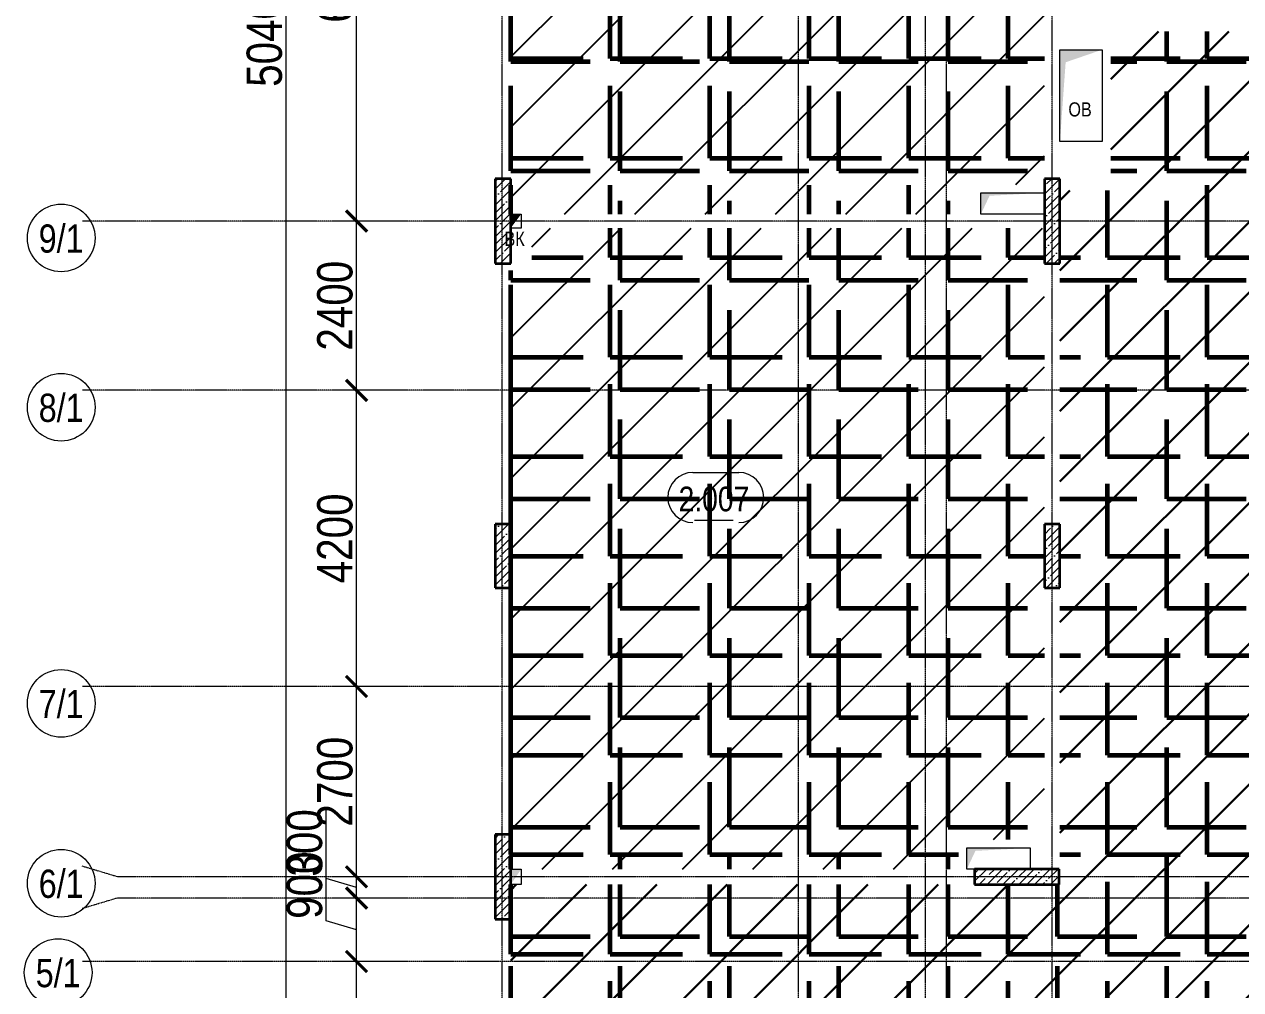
# Model space of a CAD drawing. Header units: millimetres. Extents: x -65509 to 912790, y 446 to 713294.
# Drawn here: x -6898 to 10353, y 189977 to 203667 of the extents above; entities that cross this region are included whole.
import ezdxf
from ezdxf.enums import TextEntityAlignment as Align

# ---------------------------------------------------------------- set-up
doc = ezdxf.new("R2010")
doc.units = ezdxf.units.MM
doc.linetypes.add('CENTER2', pattern=[28.575, 19.05, -3.175, 3.175, -3.175])
doc.linetypes.add('HIDDEN2', pattern=[4.7625, 3.175, -1.5875])
doc.layers.get('Defpoints').update_dxf_attribs({"color": 250})
doc.layers.add('1.1) Нал. пол 1 вып. классы в 1 блоке', color=5, linetype='Continuous')
for name, color, linetype, lineweight in [('8.1) Нал. пол 8 вып.', 190, 'Continuous', 30), ('8.2) Линолеум 8 вып', 90, 'Continuous', 60), ('9.1) Линолеум 9  9.2 Инв', 3, 'Continuous', 60), ('АР_Area', 250, 'Continuous', 5), ('АР_Колонны', 250, 'Continuous', 30), ('АР_Отверстия', 250, 'Continuous', 9), ('АР_Стены ЖБ', 250, 'Continuous', 35), ('АР_Штриховка', 250, 'Continuous', 0), ('ВК_Шахты', 250, 'Continuous', 9), ('ОВ_Отопление', 250, 'Continuous', 5), ('ОВ_Шахты', 250, 'Continuous', 5), ('РД_Оси_100', 250, 'Continuous', 0), ('РД_Оси_размер', 250, 'Continuous', 0)]:
    doc.layers.add(name, color=color, linetype=linetype, lineweight=lineweight)
doc.styles.add('style1', font='ARIALN.TTF')
doc.styles.add('ккк', font='isocpeur.ttf', dxfattribs={"width": 0.85, "oblique": 15})
doc.dimstyles.new('Dim100_ареал', dxfattribs={"dimscale": 100, "dimtxt": 2.5, "dimasz": 1, "dimexe": 1, "dimexo": 1, "dimgap": 0.5, "dimtad": 1, "dimzin": 12, "dimdsep": 46, "dimtxsty": 'style1', "dimblk": 'ARCHTICK', "dimcen": 1, "dimdle": 1, "dimclrd": 256, "dimclre": 256, "dimaunit": 1, "dimadec": 0, "dimazin": 3, "dimtfac": 1, "dimtmove": 1, "dimatfit": 3, "dimldrblk": 'OPEN30', "dimfxl": 4, "dimfxlon": 1, "dimtolj": 1, "dimtzin": 0, "dimlwd": 9, "dimlwe": 9, "dimarcsym": 0})
pattern_1 = [(45, (-1573151.94, 141213.05), (-498.4042, 498.4042), [])]
pattern_2 = [(45, (-74007.1, 311187.15), (-112.2532, 112.2532), []), (45, (-73894.85, 311187.15), (-112.2532, 112.2532), [198.4375, -39.6875, 0, -39.6875])]
pattern_3 = [(0, (0, 0), (0, 1550.67), [1127.76, -422.91]), (90, (0, 0), (-1550.67, 9e-14), [1127.76, -422.91])]
pattern_4 = [(0, (0, 0), (0, 1410.97), [1026.16, -384.81]), (90, (0, 0), (-1410.97, 9e-14), [1026.16, -384.81])]

# ---------------------------------------------------------------- blocks, each defined once
blk = doc.blocks.new('otv')
at = {"linetype": 'Continuous'}
blk.add_lwpolyline([(0, -1), (0, 0), (1, 0), (1, -1)], close=True, dxfattribs=at)
blk.add_solid([(0, -1), (0, 0), (0.135, -0.137), (1, 0)], dxfattribs=at)
blk = doc.blocks.new('otv_в_стене')
at = {"linetype": 'Continuous'}
blk.add_lwpolyline([(0, -1), (0, 0), (1, 0), (1, -1)], close=True, dxfattribs=at)
blk.add_solid([(0, -1), (0, 0), (0.5, -0.5), (1, 0)], dxfattribs=at)
blk = doc.blocks.new('A-iden')
at = {"linetype": 'Continuous', "lineweight": 5}
blk.add_circle((0, -4), 3, dxfattribs=at)
at = {"color": 0, "linetype": 'Continuous', "lineweight": 20, "style": 'ккк', "width": 0.85}
blk.add_attdef('ID', text='', height=8, dxfattribs=at).set_placement((0.31, -3.85), align=Align.MIDDLE_CENTER)
blk = doc.blocks.new('_ArchTick')
at = {"color": 0, "linetype": 'ByBlock', "const_width": 0.15}
blk.add_lwpolyline([(-0.5, -0.5), (0.5, 0.5)], dxfattribs=at)
blk = doc.blocks.new('*D63')
at = {"layer": 'Defpoints', "color": 0, "transparency": 16777216}
for p in [(1193587, 147913), (1194587, 147913), (1194587, 143713)]:
    blk.add_point(p, dxfattribs=at)
at = {"layer": 'РД_Оси_размер', "lineweight": 9, "transparency": 16777216}
for p, q in [((1193587, 143613), (1193587, 148013)), ((1193987, 147913), (1193487, 147913)), ((1193987, 143713), (1193487, 143713))]:
    blk.add_line(p, q, dxfattribs=at)
at = {"layer": 'РД_Оси_размер', "lineweight": 9, "transparency": 16777216, "xscale": 300, "yscale": 300, "zscale": 300}
for p, rotation in [((1193587, 147913), 90), ((1193587, 143713), 270)]:
    blk.add_blockref('_ArchTick', p, dxfattribs=dict(at, rotation=rotation))
at = {"layer": 'РД_Оси_размер', "color": 0, "transparency": 16777216, "insert": (1193282, 145813), "char_height": 500, "attachment_point": 5, "rotation": 90, "style": 'style1'}
blk.add_mtext('\\A1;4200', dxfattribs=at)
blk = doc.blocks.new('_Open30')
at = {"color": 0, "linetype": 'ByBlock', "lineweight": -2}
for p, q in [((-1, 0.268), (0, 0)), ((0, 0), (-1, -0.268)), ((0, 0), (-1, 0))]:
    blk.add_line(p, q, dxfattribs=at)
blk = doc.blocks.new('*D64')
at = {"layer": 'Defpoints', "color": 0, "transparency": 16777216}
for p in [(1193587, 148813), (1194587, 148813), (1194587, 147913)]:
    blk.add_point(p, dxfattribs=at)
at = {"layer": 'РД_Оси_размер', "lineweight": 9, "transparency": 16777216}
for p, q in [((1193157, 148492), (1193157, 149497)), ((1193587, 147813), (1193587, 148913)), ((1193987, 148813), (1193487, 148813)), ((1193587, 148363), (1193157, 148492)), ((1193987, 147913), (1193487, 147913))]:
    blk.add_line(p, q, dxfattribs=at)
at = {"layer": 'РД_Оси_размер', "lineweight": 9, "transparency": 16777216, "xscale": 300, "yscale": 300, "zscale": 300}
for p, rotation in [((1193587, 148813), 90), ((1193587, 147913), 270)]:
    blk.add_blockref('_ArchTick', p, dxfattribs=dict(at, rotation=rotation))
at = {"layer": 'РД_Оси_размер', "color": 0, "transparency": 16777216, "insert": (1192852, 148995), "char_height": 500, "attachment_point": 5, "rotation": 90, "style": 'style1'}
blk.add_mtext('\\A1;900', dxfattribs=at)
blk = doc.blocks.new('*D65')
at = {"layer": 'Defpoints', "color": 0, "transparency": 16777216}
for p in [(1193587, 149113), (1194587, 149113), (1194587, 148813)]:
    blk.add_point(p, dxfattribs=at)
at = {"layer": 'РД_Оси_размер', "lineweight": 9, "transparency": 16777216}
for p, q in [((1193157, 149092), (1193157, 150097)), ((1193587, 148963), (1193157, 149092)), ((1193987, 149113), (1193487, 149113)), ((1193587, 148713), (1193587, 149213)), ((1193987, 148813), (1193487, 148813))]:
    blk.add_line(p, q, dxfattribs=at)
at = {"layer": 'РД_Оси_размер', "lineweight": 9, "transparency": 16777216, "xscale": 300, "yscale": 300, "zscale": 300}
for p, rotation in [((1193587, 149113), 90), ((1193587, 148813), 270)]:
    blk.add_blockref('_ArchTick', p, dxfattribs=dict(at, rotation=rotation))
at = {"layer": 'РД_Оси_размер', "color": 0, "transparency": 16777216, "insert": (1192852, 149595), "char_height": 500, "attachment_point": 5, "rotation": 90, "style": 'style1'}
blk.add_mtext('\\A1;300', dxfattribs=at)
blk = doc.blocks.new('*D66')
at = {"layer": 'Defpoints', "color": 0, "transparency": 16777216}
for p in [(1193587, 151813), (1194587, 151813), (1194587, 149113)]:
    blk.add_point(p, dxfattribs=at)
at = {"layer": 'РД_Оси_размер', "lineweight": 9, "transparency": 16777216}
for p, q in [((1193987, 151813), (1193487, 151813)), ((1193587, 149013), (1193587, 151913)), ((1193987, 149113), (1193487, 149113))]:
    blk.add_line(p, q, dxfattribs=at)
at = {"layer": 'РД_Оси_размер', "lineweight": 9, "transparency": 16777216, "xscale": 300, "yscale": 300, "zscale": 300}
for p, rotation in [((1193587, 151813), 90), ((1193587, 149113), 270)]:
    blk.add_blockref('_ArchTick', p, dxfattribs=dict(at, rotation=rotation))
at = {"layer": 'РД_Оси_размер', "color": 0, "transparency": 16777216, "insert": (1193282, 150463), "char_height": 500, "attachment_point": 5, "rotation": 90, "style": 'style1'}
blk.add_mtext('\\A1;2700', dxfattribs=at)
blk = doc.blocks.new('*D67')
at = {"layer": 'Defpoints', "color": 0, "transparency": 16777216}
for p in [(1193587, 156013), (1194587, 156013), (1194587, 151813)]:
    blk.add_point(p, dxfattribs=at)
at = {"layer": 'РД_Оси_размер', "lineweight": 9, "transparency": 16777216}
for p, q in [((1193987, 156013), (1193487, 156013)), ((1193587, 151713), (1193587, 156113)), ((1193987, 151813), (1193487, 151813))]:
    blk.add_line(p, q, dxfattribs=at)
at = {"layer": 'РД_Оси_размер', "lineweight": 9, "transparency": 16777216, "xscale": 300, "yscale": 300, "zscale": 300}
for p, rotation in [((1193587, 156013), 90), ((1193587, 151813), 270)]:
    blk.add_blockref('_ArchTick', p, dxfattribs=dict(at, rotation=rotation))
at = {"layer": 'РД_Оси_размер', "color": 0, "transparency": 16777216, "insert": (1193282, 153913), "char_height": 500, "attachment_point": 5, "rotation": 90, "style": 'style1'}
blk.add_mtext('\\A1;4200', dxfattribs=at)
blk = doc.blocks.new('*D68')
at = {"layer": 'Defpoints', "color": 0, "transparency": 16777216}
for p in [(1193587, 158413), (1194587, 158413), (1194587, 156013)]:
    blk.add_point(p, dxfattribs=at)
at = {"layer": 'РД_Оси_размер', "lineweight": 9, "transparency": 16777216}
for p, q in [((1193987, 158413), (1193487, 158413)), ((1193587, 155913), (1193587, 158513)), ((1193987, 156013), (1193487, 156013))]:
    blk.add_line(p, q, dxfattribs=at)
at = {"layer": 'РД_Оси_размер', "lineweight": 9, "transparency": 16777216, "xscale": 300, "yscale": 300, "zscale": 300}
for p, rotation in [((1193587, 158413), 90), ((1193587, 156013), 270)]:
    blk.add_blockref('_ArchTick', p, dxfattribs=dict(at, rotation=rotation))
at = {"layer": 'РД_Оси_размер', "color": 0, "transparency": 16777216, "insert": (1193282, 157213), "char_height": 500, "attachment_point": 5, "rotation": 90, "style": 'style1'}
blk.add_mtext('\\A1;2400', dxfattribs=at)
blk = doc.blocks.new('*D69')
at = {"layer": 'Defpoints', "color": 0, "transparency": 16777216}
for p in [(1193587, 165313), (1194587, 165313), (1194587, 158413)]:
    blk.add_point(p, dxfattribs=at)
at = {"layer": 'РД_Оси_размер', "lineweight": 9, "transparency": 16777216}
for p, q in [((1193987, 165313), (1193487, 165313)), ((1193587, 158313), (1193587, 165413)), ((1193987, 158413), (1193487, 158413))]:
    blk.add_line(p, q, dxfattribs=at)
at = {"layer": 'РД_Оси_размер', "lineweight": 9, "transparency": 16777216, "xscale": 300, "yscale": 300, "zscale": 300}
for p, rotation in [((1193587, 165313), 90), ((1193587, 158413), 270)]:
    blk.add_blockref('_ArchTick', p, dxfattribs=dict(at, rotation=rotation))
at = {"layer": 'РД_Оси_размер', "color": 0, "transparency": 16777216, "insert": (1193282, 161863), "char_height": 500, "attachment_point": 5, "rotation": 90, "style": 'style1'}
blk.add_mtext('\\A1;6900', dxfattribs=at)
blk = doc.blocks.new('*D92')
at = {"layer": 'Defpoints', "color": 0, "transparency": 16777216}
for p in [(1192587, 186313), (1194587, 186313), (1194587, 135913)]:
    blk.add_point(p, dxfattribs=at)
at = {"layer": 'РД_Оси_размер', "lineweight": 9, "transparency": 16777216}
for p, q in [((1192987, 186313), (1192487, 186313)), ((1192587, 135813), (1192587, 186413)), ((1192987, 135913), (1192487, 135913))]:
    blk.add_line(p, q, dxfattribs=at)
at = {"layer": 'РД_Оси_размер', "lineweight": 9, "transparency": 16777216, "xscale": 300, "yscale": 300, "zscale": 300}
for p, rotation in [((1192587, 186313), 90), ((1192587, 135913), 270)]:
    blk.add_blockref('_ArchTick', p, dxfattribs=dict(at, rotation=rotation))
at = {"layer": 'РД_Оси_размер', "color": 0, "transparency": 16777216, "insert": (1192282, 161113), "char_height": 500, "attachment_point": 5, "rotation": 90, "style": 'style1'}
blk.add_mtext('\\A1;50400', dxfattribs=at)
blk = doc.blocks.new('MOK-МаркаПом_овал_ареал')
for p, q in [((-2.99, 3.76), (3.52, 3.76)), ((-2.75, -3), (2.75, -3))]:
    blk.add_line(p, q)
for centre, radius, start, end in [((-2.99, 0.21), 3.55, 90, 270), ((3.52, 0.21), 3.55, 270, 90), ((-7.41, 0), 7.16, 0, 0.001)]:
    blk.add_arc(centre, radius, start, end)
at = {"color": 0, "style": 'style1'}
blk.add_attdef('АР-ПОМЕЩЕНИЕ:НОМЕР', text='', height=3, dxfattribs=at).set_placement((0.26, 0), align=Align.MIDDLE)
blk = doc.blocks.new('оси_рен')
at = {"layer": 'РД_Оси_100', "color": 251, "linetype": 'CENTER2', "true_color": 0x636466}
for p, q in [((1195652.916, 135558.25), (1195652.916, 223268.25)), ((1199852.916, 135558.25), (1199852.916, 223268.25)), ((1225207.916, 158413.25), (1189697.958, 158413.25)), ((1225207.916, 156013.25), (1189697.958, 156013.25)), ((1225207.916, 151813.25), (1189697.958, 151813.25))]:
    blk.add_line(p, q, dxfattribs=at)
for points in [[(1201652.916, 223268.25), (1201652.916, 135558.25)], [(1201952.916, 135558.25), (1201952.916, 223268.25)], [(1203452.916, 135558.25), (1203452.916, 223268.25)], [(1225207.916, 149113.25), (1190197.958, 149113.25), (1189697.958, 149263.25)], [(1225207.916, 148813.25), (1190197.958, 148813.25), (1189697.958, 148663.25)], [(1225207.916, 147913.25), (1189697.958, 147913.25)]]:
    blk.add_lwpolyline(points, dxfattribs=at)
at = {"layer": 'РД_Оси_100', "color": 251, "true_color": 0x636466}
ref = blk.add_blockref('A-iden', (1189397.958, 158813.25), dxfattribs=dict(at, xscale=160, yscale=160))
ref.add_attrib('ID', '9/1', dxfattribs={"layer": '0', "linetype": 'Continuous', "height": 400, "style": 'style1'}).set_placement((1189397.958, 158173.25), align=Align.MIDDLE)
ref = blk.add_blockref('A-iden', (1189397.958, 156413.25), dxfattribs=dict(at, xscale=160, yscale=160))
ref.add_attrib('ID', '8/1', dxfattribs={"layer": '0', "linetype": 'Continuous', "height": 400, "style": 'style1'}).set_placement((1189397.958, 155773.25), align=Align.MIDDLE)
ref = blk.add_blockref('A-iden', (1189397.958, 152213.25), dxfattribs=dict(at, xscale=160, yscale=160))
ref.add_attrib('ID', '7/1', dxfattribs={"layer": '0', "linetype": 'Continuous', "height": 400, "style": 'style1'}).set_placement((1189397.958, 151573.25), align=Align.MIDDLE)
ref = blk.add_blockref('A-iden', (1189397.958, 149663.25), dxfattribs=dict(at, xscale=160, yscale=160))
ref.add_attrib('ID', '6/1', dxfattribs={"layer": '0', "linetype": 'Continuous', "height": 400, "style": 'style1'}).set_placement((1189397.958, 149023.25), align=Align.MIDDLE)
ref = blk.add_blockref('A-iden', (1189355.316, 148396.618), dxfattribs=dict(at, xscale=160, yscale=160))
ref.add_attrib('ID', '5/1', dxfattribs={"layer": '0', "linetype": 'Continuous', "height": 400, "style": 'style1'}).set_placement((1189355.316, 147756.618), align=Align.MIDDLE)
at = {"layer": 'РД_Оси_размер', "color": 251, "true_color": 0x636466}
for base, p1, p2, picture, middle in [((1192587.313, 186313.25), (1194587.313, 135913.25), (1194587.313, 186313.25), '*D92', (1192282.026, 161113.25)), ((1193587.313, 165313.25), (1194587.313, 158413.25), (1194587.313, 165313.25), '*D69', (1193282.026, 161863.25)), ((1193587.313, 158413.25), (1194587.313, 156013.25), (1194587.313, 158413.25), '*D68', (1193282.026, 157213.25)), ((1193587.313, 156013.25), (1194587.313, 151813.25), (1194587.313, 156013.25), '*D67', (1193282.026, 153913.25)), ((1193587.313, 151813.25), (1194587.313, 149113.25), (1194587.313, 151813.25), '*D66', (1193282.026, 150463.25)), ((1193587.313, 149113.25), (1194587.313, 148813.25), (1194587.313, 149113.25), '*D65', (1192851.74, 149142.336)), ((1193587.313, 148813.25), (1194587.313, 147913.25), (1194587.313, 148813.25), '*D64', (1192851.74, 148542.336)), ((1193587.313, 147913.25), (1194587.313, 143713.25), (1194587.313, 147913.25), '*D63', (1193282.026, 145813.25))]:
    dim = blk.add_linear_dim(base=base, p1=p1, p2=p2, angle=90, dimstyle='Dim100_ареал', override={"dimtxt": 5, "dimasz": 3}, dxfattribs=at)
    dim.commit()
    dim.dimension.update_dxf_attribs({"geometry": picture, "text_midpoint": middle})

msp = doc.modelspace()

# ---------------------------------------------------------------- hatches: boundary and pattern name
at = {"layer": '1.1) Нал. пол 1 вып. классы в 1 блоке'}
h = msp.add_hatch(dxfattribs=at)
h.set_pattern_fill('ANSI31', color=256, scale=222)
h.set_pattern_definition(pattern_1)
h.paths.add_polyline_path([(7570, 209276.988), (7570, 209406.988), (7350, 209406.988), (7350, 210076.988), (0, 210076.988), (0, 209576.987), (-20, 209176.988), (-20, 205876.988), (0, 205876.988), (0, 204976.988), (-20, 203776.988), (-20, 202876.988), (-20, 201676.988), (-20, 201476.987), (0, 201476.987), (0, 200977.146), (150, 200977.146), (6550, 200977.146), (6550, 201397.146), (7570, 201397.146), (7570, 201476.987), (7570, 201876.988), (7570, 203766.987), (7570, 204276.987), (7570, 204976.988), (7570, 205876.988), (7570, 206376.988)])
h.paths.add_polyline_path([(6928.86, 209503.97), (7314.945, 209503.97), (7314.945, 209920.341), (6928.86, 209920.341)], flags=24)
h = msp.add_hatch(dxfattribs=at)
h.set_pattern_fill('ANSI31', color=256, scale=222)
h.set_pattern_definition(pattern_1)
h.paths.add_polyline_path([(7570, 200276.987), (7570, 200777.146), (299.887, 200776.994), (299.887, 200176.988), (-20, 200176.988), (-20, 199876.987), (-20, 196576.987), (0, 196576.987), (0, 195676.987), (-20, 194476.987), (-20, 193576.987), (-20, 192376.987), (-20, 192176.987), (0, 192176.987), (0, 191686.987), (150, 191686.987), (6350, 191686.987), (6350, 192106.987), (7570, 192106.987), (7570, 195676.988), (7570, 196576.987), (7570, 197076.987), (7570, 199976.987)])
at = {"layer": '8.1) Нал. пол 8 вып.'}
h = msp.add_hatch(dxfattribs=at)
h.set_pattern_fill('ANSI31', color=256, scale=222)
h.paths.add_polyline_path([(27380, 190876.988), (26680, 190876.988), (26680, 191176.988), (20080, 191176.988), (20080, 190276.988), (11180, 190276.988), (11180, 191176.988), (7780.562, 191176.988), (7780.562, 187786.987), (7780, 186286.988), (26680, 186286.988), (26680, 186576.988), (27380, 186576.988)])
h.paths.add_polyline_path([(26505, 186411.988), (26655, 186411.988), (26655, 186311.988), (26505, 186311.988)], flags=16)
h.paths.add_polyline_path([(7780, 191176.988), (7780.562, 191466.987), (7780, 191466.987), (0, 191466.987), (0, 188156.988), (280, 188156.988), (280, 187786.988), (6580, 187786.988), (6580, 188066.987), (7780, 188066.987)])
h.paths.add_polyline_path([(11180, 191466.987), (7780.562, 191466.987), (7780.562, 191176.988), (11180, 191176.988)])
h.paths.add_polyline_path([(11180, 198576.988), (11830, 198576.988), (11830, 198796.988), (12070, 198796.988), (12070, 201756.987), (11270, 201756.988), (11149.997, 201756.988), (11149.997, 203566.987), (8509.996, 203566.987), (8509.996, 201311.272), (7790, 201311.272), (7790, 200276.987), (7790, 199976.987), (7790, 197076.987), (7790, 196576.987), (7790, 195676.987), (7790, 191686.987), (7780, 191466.987), (11180, 191466.987)])
h.paths.add_polyline_path([(213.548, 187753.857), (599.633, 187753.857), (599.633, 188174.457), (213.548, 188174.457)], flags=9)
at = {"layer": '8.2) Линолеум 8 вып'}
h = msp.add_hatch(dxfattribs=at)
h.set_pattern_fill('ANGLE', color=256, scale=222)
h.set_pattern_definition(pattern_3)
h.paths.add_polyline_path([(7570, 209276.988), (7570, 209406.988), (7350, 209406.988), (7350, 210076.988), (0, 210076.988), (0, 209576.987), (-20, 209176.988), (-20, 205876.988), (0, 205876.988), (0, 204976.988), (-20, 203776.988), (-20, 202876.988), (-20, 201676.988), (-20, 201476.987), (0, 201476.987), (0, 200977.146), (150, 200977.146), (6550, 200977.146), (6550, 201397.146), (7570, 201397.146), (7570, 201476.987), (7570, 201876.988), (7570, 203766.987), (7570, 204276.987), (7570, 204976.988), (7570, 205876.988), (7570, 206376.988)])
h.paths.add_polyline_path([(6928.86, 209503.97), (7314.945, 209503.97), (7314.945, 209920.341), (6928.86, 209920.341)], flags=24)
h = msp.add_hatch(dxfattribs=at)
h.set_pattern_fill('ANGLE', color=256, scale=222)
h.set_pattern_definition(pattern_3)
h.paths.add_polyline_path([(27380, 190876.988), (26680, 190876.988), (26680, 191176.988), (20080, 191176.988), (20080, 190276.988), (11180, 190276.988), (11180, 191176.988), (7780.562, 191176.988), (7780.562, 187786.987), (7780, 186286.988), (26680, 186286.988), (26680, 186576.988), (27380, 186576.988)])
h.paths.add_polyline_path([(26505, 186411.988), (26655, 186411.988), (26655, 186311.988), (26505, 186311.988)], flags=16)
h.paths.add_polyline_path([(7780, 191176.988), (7780.562, 191466.987), (7780, 191466.987), (0, 191466.987), (0, 188156.988), (280, 188156.988), (280, 187786.988), (6580, 187786.988), (6580, 188066.987), (7780, 188066.987)])
h.paths.add_polyline_path([(11180, 191466.987), (7780.562, 191466.987), (7780.562, 191176.988), (11180, 191176.988)])
h.paths.add_polyline_path([(11180, 198576.988), (11830, 198576.988), (11830, 198796.988), (12070, 198796.988), (12070, 201756.987), (11270, 201756.988), (11149.997, 201756.988), (11149.997, 203566.987), (8509.996, 203566.987), (8509.996, 201311.272), (7790, 201311.272), (7790, 200276.987), (7790, 199976.987), (7790, 197076.987), (7790, 196576.987), (7790, 195676.987), (7790, 191686.987), (7780, 191466.987), (11180, 191466.987)])
h.paths.add_polyline_path([(213.548, 187753.857), (599.633, 187753.857), (599.633, 188174.457), (213.548, 188174.457)], flags=9)
h = msp.add_hatch(dxfattribs=at)
h.set_pattern_fill('ANGLE', color=256, scale=222)
h.set_pattern_definition(pattern_3)
h.paths.add_polyline_path([(7570, 200276.987), (7570, 200777.146), (299.887, 200776.994), (299.887, 200176.988), (-20, 200176.988), (-20, 199876.987), (-20, 196576.987), (0, 196576.987), (0, 195676.987), (-20, 194476.987), (-20, 193576.987), (-20, 192376.987), (-20, 192176.987), (0, 192176.987), (0, 191686.987), (150, 191686.987), (6350, 191686.987), (6350, 192106.987), (7570, 192106.987), (7570, 195676.988), (7570, 196576.987), (7570, 197076.987), (7570, 199976.987)])
at = {"layer": '9.1) Линолеум 9  9.2 Инв'}
h = msp.add_hatch(dxfattribs=at)
h.set_pattern_fill('ANGLE', color=256, scale=202)
h.set_pattern_definition(pattern_4)
h.paths.add_polyline_path([(7570, 209276.988), (7570, 209406.988), (7350, 209406.988), (7350, 210076.988), (0, 210076.988), (0, 209576.987), (-20, 209176.988), (-20, 205876.988), (0, 205876.988), (0, 204976.988), (-20, 203776.988), (-20, 202876.988), (-20, 201676.988), (-20, 201476.987), (0, 201476.987), (0, 200977.146), (150, 200977.146), (6550, 200977.146), (6550, 201397.146), (7570, 201397.146), (7570, 201476.987), (7570, 201876.988), (7570, 203766.987), (7570, 204276.987), (7570, 204976.988), (7570, 205876.988), (7570, 206376.988)])
h.paths.add_polyline_path([(6928.86, 209503.97), (7314.945, 209503.97), (7314.945, 209920.341), (6928.86, 209920.341)], flags=24)
h = msp.add_hatch(dxfattribs=at)
h.set_pattern_fill('ANGLE', color=256, scale=202)
h.set_pattern_definition(pattern_4)
h.paths.add_polyline_path([(27380, 190876.988), (26680, 190876.988), (26680, 191176.988), (20080, 191176.988), (20080, 190276.988), (11180, 190276.988), (11180, 191176.988), (7780.562, 191176.988), (7780.562, 187786.987), (7780, 186286.988), (26680, 186286.988), (26680, 186576.988), (27380, 186576.988)])
h.paths.add_polyline_path([(26505, 186411.988), (26655, 186411.988), (26655, 186311.988), (26505, 186311.988)], flags=16)
h.paths.add_polyline_path([(7780, 191176.988), (7780.562, 191466.987), (7780, 191466.987), (0, 191466.987), (0, 188156.988), (280, 188156.988), (280, 187786.988), (6580, 187786.988), (6580, 188066.987), (7780, 188066.987)])
h.paths.add_polyline_path([(11180, 191466.987), (7780.562, 191466.987), (7780.562, 191176.988), (11180, 191176.988)])
h.paths.add_polyline_path([(11180, 198576.988), (11830, 198576.988), (11830, 198796.988), (12070, 198796.988), (12070, 201756.987), (11270, 201756.988), (11149.997, 201756.988), (11149.997, 203566.987), (8509.996, 203566.987), (8509.996, 201311.272), (7790, 201311.272), (7790, 200276.987), (7790, 199976.987), (7790, 197076.987), (7790, 196576.987), (7790, 195676.987), (7790, 191686.987), (7780, 191466.987), (11180, 191466.987)])
h.paths.add_polyline_path([(213.548, 187753.857), (599.633, 187753.857), (599.633, 188174.457), (213.548, 188174.457)], flags=9)
h = msp.add_hatch(dxfattribs=at)
h.set_pattern_fill('ANGLE', color=256, scale=202)
h.set_pattern_definition(pattern_4)
h.paths.add_polyline_path([(7570, 200276.987), (7570, 200777.146), (299.887, 200776.994), (299.887, 200176.988), (-20, 200176.988), (-20, 199876.987), (-20, 196576.987), (0, 196576.987), (0, 195676.987), (-20, 194476.987), (-20, 193576.987), (-20, 192376.987), (-20, 192176.987), (0, 192176.987), (0, 191686.987), (150, 191686.987), (6350, 191686.987), (6350, 192106.987), (7570, 192106.987), (7570, 195676.988), (7570, 196576.987), (7570, 197076.987), (7570, 199976.987)])
at = {"layer": 'АР_Штриховка', "linetype": 'Continuous'}
h = msp.add_hatch(dxfattribs=at)
h.set_pattern_fill('ANSI35', color=256, scale=25, style=0)
h.set_pattern_definition(pattern_2)
h.paths.add_polyline_path([(-220, 200276.987), (0, 200276.987), (0, 201476.987), (-220, 201476.987)], flags=0)
h = msp.add_hatch(dxfattribs=at)
h.set_pattern_fill('ANSI35', color=256, scale=25, style=0)
h.set_pattern_definition(pattern_2)
h.paths.add_polyline_path([(7570, 200276.987), (7790, 200276.987), (7790, 201476.987), (7570, 201476.987)], flags=0)
h = msp.add_hatch(dxfattribs=at)
h.set_pattern_fill('ANSI35', color=256, scale=25, style=0)
h.set_pattern_definition(pattern_2)
h.paths.add_polyline_path([(-220, 195676.987), (0, 195676.987), (0, 196576.987), (-220, 196576.987)], flags=0)
h = msp.add_hatch(dxfattribs=at)
h.set_pattern_fill('ANSI35', color=256, scale=25, style=0)
h.set_pattern_definition(pattern_2)
h.paths.add_polyline_path([(7570, 195676.987), (7790, 195676.987), (7790, 196576.987), (7570, 196576.987)], flags=0)
h = msp.add_hatch(dxfattribs=at)
h.set_pattern_fill('ANSI35', color=256, scale=25, style=0)
h.set_pattern_definition(pattern_2)
h.paths.add_polyline_path([(-220, 190976.987), (0, 190976.987), (0, 192176.987), (-220, 192176.987)], flags=0)
h = msp.add_hatch(dxfattribs=at)
h.set_pattern_fill('ANSI35', color=256, scale=25, style=0)
h.set_pattern_definition([(45, (-74007.1, 311187.15), (-112.2532, 112.2532), []), (45, (-73894.85, 311187.15), (-112.2532, 112.2532), [198.4375, -39.6875, 0, -39.6875])])
h.paths.add_polyline_path([(7780, 191466.987), (7780, 191686.987), (6580, 191686.987), (6580, 191466.987)], flags=0)

# ---------------------------------------------------------------- linework, layer by layer
at = {"layer": 'АР_Колонны', "linetype": 'HIDDEN2'}
for p, q in [((-220, 201476.987), (0, 201476.987)), ((-220, 200276.987), (-220, 201476.987)), ((0, 201476.987), (0, 200276.987)), ((7570, 201476.987), (7790, 201476.987)), ((7570, 200276.987), (7570, 201476.987)), ((7790, 201476.987), (7790, 200276.987)), ((0, 200276.987), (-220, 200276.987)), ((7790, 200276.987), (7570, 200276.987)), ((-220, 196576.987), (0, 196576.987)), ((-220, 195676.987), (-220, 196576.987)), ((0, 196576.987), (0, 195676.987)), ((7570, 196576.987), (7790, 196576.987)), ((7570, 195676.987), (7570, 196576.987)), ((7790, 196576.987), (7790, 195676.987)), ((0, 195676.987), (-220, 195676.987)), ((7790, 195676.987), (7570, 195676.987)), ((-220, 192176.987), (0, 192176.987)), ((-220, 190976.987), (-220, 192176.987)), ((0, 192176.987), (0, 190976.987)), ((6580, 191686.987), (7780, 191686.987)), ((6580, 191466.987), (6580, 191686.987)), ((7780, 191686.987), (7780, 191466.987)), ((7780, 191466.987), (6580, 191466.987)), ((0, 190976.987), (-220, 190976.987))]:
    msp.add_line(p, q, dxfattribs=at)
at = {"layer": 'АР_Колонны', "linetype": 'Continuous'}
for p, q in [((0, 201476.987), (-220, 201476.987)), ((-220, 201476.987), (-220, 200276.987)), ((0, 201476.987), (-220, 201476.987)), ((-220, 201476.987), (-220, 200276.987)), ((0, 200276.987), (0, 201476.987)), ((0, 200276.987), (0, 201476.987)), ((7790, 201476.987), (7570, 201476.987)), ((7570, 201476.987), (7570, 200276.987)), ((7790, 201476.987), (7570, 201476.987)), ((7570, 201476.987), (7570, 200276.987)), ((7790, 200276.987), (7790, 201476.987)), ((7790, 200276.987), (7790, 201476.987)), ((-220, 200276.987), (0, 200276.987)), ((-220, 200276.987), (0, 200276.987)), ((7570, 200276.987), (7790, 200276.987)), ((7570, 200276.987), (7790, 200276.987)), ((0, 196576.987), (-220, 196576.987)), ((-220, 196576.987), (-220, 195676.987)), ((0, 196576.987), (-220, 196576.987)), ((-220, 196576.987), (-220, 195676.987)), ((0, 195676.987), (0, 196576.987)), ((0, 195676.987), (0, 196576.987)), ((7790, 196576.987), (7570, 196576.987)), ((7570, 196576.987), (7570, 195676.987)), ((7790, 196576.987), (7570, 196576.987)), ((7570, 196576.987), (7570, 195676.987)), ((7790, 195676.987), (7790, 196576.987)), ((7790, 195676.987), (7790, 196576.987)), ((-220, 195676.987), (0, 195676.987)), ((-220, 195676.987), (0, 195676.987)), ((7570, 195676.987), (7790, 195676.987)), ((7570, 195676.987), (7790, 195676.987)), ((0, 192176.987), (-220, 192176.987)), ((-220, 192176.987), (-220, 190976.987)), ((0, 192176.987), (-220, 192176.987)), ((-220, 192176.987), (-220, 190976.987)), ((0, 190976.987), (0, 192176.987)), ((0, 190976.987), (0, 192176.987)), ((6580, 191686.987), (6580, 191466.987)), ((7780, 191686.987), (6580, 191686.987)), ((7780, 191686.987), (6580, 191686.987)), ((6580, 191686.987), (6580, 191466.987)), ((7780, 191466.987), (7780, 191686.987)), ((7780, 191466.987), (7780, 191686.987)), ((6580, 191466.987), (7780, 191466.987)), ((6580, 191466.987), (7780, 191466.987)), ((-220, 190976.987), (0, 190976.987)), ((-220, 190976.987), (0, 190976.987))]:
    msp.add_line(p, q, dxfattribs=at)
at = {"layer": 'АР_Стены ЖБ', "linetype": 'Continuous'}
for p, q in [((0, 201476.987), (-220, 201476.987)), ((-220, 201476.987), (-220, 200276.987)), ((0, 200276.987), (0, 201476.987)), ((7790, 201476.987), (7570, 201476.987)), ((7570, 201476.987), (7570, 200276.987)), ((7790, 200276.987), (7790, 201476.987)), ((-220, 200276.987), (0, 200276.987)), ((7570, 200276.987), (7790, 200276.987)), ((0, 196576.987), (-220, 196576.987)), ((-220, 196576.987), (-220, 195676.987)), ((0, 195676.987), (0, 196576.987)), ((7790, 196576.987), (7570, 196576.987)), ((7570, 196576.987), (7570, 195676.987)), ((7790, 195676.987), (7790, 196576.987)), ((-220, 195676.987), (0, 195676.987)), ((7570, 195676.987), (7790, 195676.987)), ((0, 192176.987), (-220, 192176.987)), ((-220, 192176.987), (-220, 190976.987)), ((0, 190976.987), (0, 192176.987)), ((7780, 191686.987), (6580, 191686.987)), ((6580, 191686.987), (6580, 191466.987)), ((7780, 191466.987), (7780, 191686.987)), ((6580, 191466.987), (7780, 191466.987)), ((-220, 190976.987), (0, 190976.987))]:
    msp.add_line(p, q, dxfattribs=at)

# ---------------------------------------------------------------- block references
msp.add_blockref('оси_рен', (-1195772.915, 42463.738))
at = {"layer": 'АР_Area', "color": 250, "linetype": 'Continuous', "lineweight": 25}
ref = msp.add_blockref('MOK-МаркаПом_овал_ареал', (2882.706, 196935.683), dxfattribs=dict(at, xscale=100, yscale=100, zscale=100))
ref.add_attrib('АР-ПОМЕЩЕНИЕ:НОМЕР', '2.007', dxfattribs={"layer": '0', "color": 0, "height": 350, "style": 'style1'}).set_placement((2882.706, 196935.683), align=Align.MIDDLE)
at = {"layer": 'ОВ_Отопление', "color": 1, "xscale": 150}
for p, yscale in [((0, 200977.146), 200), ((0, 191686.987), 220)]:
    msp.add_blockref('otv_в_стене', p, dxfattribs=dict(at, yscale=yscale))
at = {"layer": 'ОВ_Шахты'}
for p, xscale, yscale in [((7789.996, 203306.987), 600, 1300), ((6670, 201277.146), 900, 300), ((6470, 191986.987), 900, 300)]:
    msp.add_blockref('otv', p, dxfattribs=dict(at, xscale=xscale, yscale=yscale))

# ---------------------------------------------------------------- texts
at = {"layer": 'АР_Отверстия', "insert": (8075.282, 202459), "char_height": 200, "width": 800, "attachment_point": 5, "style": 'style1'}
msp.add_mtext('ОВ', dxfattribs=at)
at = {"layer": 'ВК_Шахты', "insert": (55.374, 200625.045), "char_height": 200, "width": 500, "attachment_point": 5, "style": 'style1'}
msp.add_mtext('ВК', dxfattribs=at)

doc.saveas('drawing.dxf')
